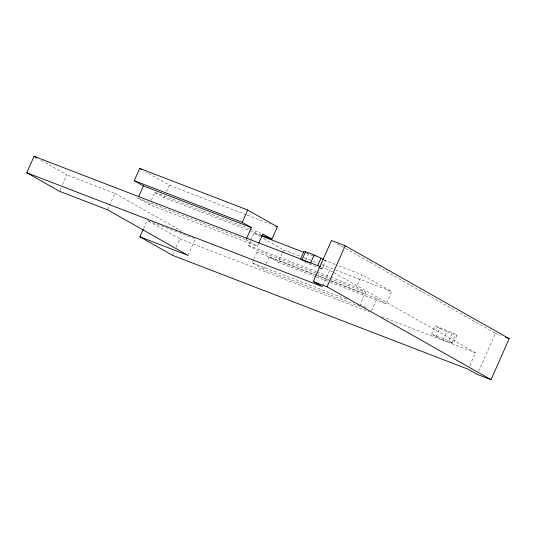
<?xml version="1.0" encoding="UTF-8"?>
<svg xmlns="http://www.w3.org/2000/svg" width="536" height="536" viewBox="0 0 536 536"><rect width="100%" height="100%" fill="white"/><g stroke="black" fill="none" stroke-linecap="round" stroke-linejoin="round"><path stroke-width="0.4" stroke-dasharray="2.68 2.01" d="M59.811 190.528L61.138 187.54M62.464 184.552L66.772 174.83L40.622 160.023M107.602 209.817L114.892 193.375L66.772 174.83M258.319 244.081L257.36 246.238L149.363 204.625L150.964 201.027M151.279 200.303L154.797 192.377L249.582 228.899M143.521 228.591L147.166 220.37L151.822 222.165M261.025 234.956L163.902 197.536L164.867 195.359M166.475 191.734L169.369 185.201L146.207 172.083M172.565 255.324L174.22 251.585M176.21 247.103L179.848 238.882L147.166 220.37M188.002 255.357L195.285 238.909L152.599 222.46M315.872 273.059L257.602 250.607L248.49 245.448L250.419 241.093M250.741 240.369L253.957 233.113L260.952 235.806M359.904 306.431L263.558 269.307L252.175 262.854L253.515 259.826M253.85 259.069L257.602 250.607M263.558 269.307L265.802 264.248M266.124 263.524L269.012 257.012L314.84 274.693M315.476 276.596L278.184 262.211L282.03 253.535M282.351 252.811L283.631 249.923L262.647 238.031M305.775 260.094L308.421 254.118L307.121 253.381M320.401 268.355L321.969 268.958L325.607 260.737L324.307 260M322.726 285.916L329.68 270.218L321.104 266.915M365.86 307.697L360.172 304.468L365.599 292.221L356.487 287.062L361.954 274.727L336.313 264.844M371.555 310.92L376.989 298.666L329.6 280.388M330.236 282.291L386.161 303.865L391.628 291.53L361.954 274.727M431.607 334.169L435.252 325.948L452.438 332.568L456.994 335.147L453.349 343.375C445.718 341.633 438.441 338.002 431.607 334.169L448.793 340.796L453.349 343.375M436.163 336.749L439.808 328.528L435.252 325.948M443.091 339.898L446.736 331.677L455.332 334.987L456.994 335.147M448.793 340.796L452.438 332.568M451.687 343.208L455.332 334.987M469.817 365.485L475.445 352.775L329.68 270.218M478.615 371.341L495.452 333.352L345.251 248.282M169.369 185.201L246.285 214.842M247.063 215.137L270.372 224.122M250.359 229.2L261.233 233.388M306.016 253.173L315.456 256.824M324.046 260.134L335.536 264.543M283.631 249.923L299.952 256.208M303.838 257.702L312.381 260.999M313.158 261.293L317.821 263.096M321.707 264.59L334.913 269.682M335.69 269.976L391.628 291.53M495.452 333.352L500.798 335.409M304.776 262.339L319.624 268.054M245.193 239.492L137.98 198.179L149.363 204.625M248.49 245.448L316.086 271.491M316.863 271.792L330.069 276.877M330.846 277.179L356.487 287.062M316.649 273.36L365.599 292.221M256.871 252.248L364.869 293.862M315.617 274.995L328.823 280.087M316.253 276.898L329.459 281.99M252.175 262.854L347.737 299.678M179.848 238.882L369.378 311.905M381.853 316.716L475.445 352.775M439.808 328.528L446.736 331.677M337.271 243.759L344.527 247.873M376.989 298.666L386.161 303.865M320.012 267.853L321.969 268.958M253.957 233.113L261.923 237.622M245.97 239.793L257.36 246.238M154.797 192.377L163.902 197.536M269.012 257.012L278.184 262.211M114.892 193.375L181.523 231.117"/><path stroke-width="0.8" d="M143.192 229.341L139.883 236.811L188.002 255.357L107.602 209.817L59.483 191.278L26.8 172.766L34.09 156.318L320.327 266.613M246.292 239.069L251.404 227.539L143.427 185.885L134.248 180.686L139.695 168.391L247.686 210.005L277.367 226.815L271.899 239.15L261.803 235.257M138.616 196.732L143.427 185.885M251.404 227.539L242.225 222.34L247.686 210.005M258.64 243.357L262.787 233.991L271.899 239.15M300.555 259.009L303.865 251.531C310.786 253.039 317.386 256.329 323.657 259.632M305.527 251.699L301.889 259.92L305.795 261.427M310.478 263.23L314.123 255.009M317.741 265.628L321.051 258.158M26.8 172.766L322.397 286.666L313.285 281.5L331.469 240.476L345.218 245.769L509.2 338.651L491.016 379.682L477.268 374.383L468.156 369.224L172.565 255.324L139.883 236.811M491.016 379.682L327.034 286.8L345.218 245.769M275.812 226.219L277.367 226.815M134.248 180.686L242.225 222.34M261.729 236.108L303.684 252.268M505.381 337.178L509.2 338.651M307.356 262.024L309.694 262.928M313.285 281.5L327.034 286.8M139.695 168.391L141.866 169.624M34.09 156.318L36.991 157.966"/></g></svg>
